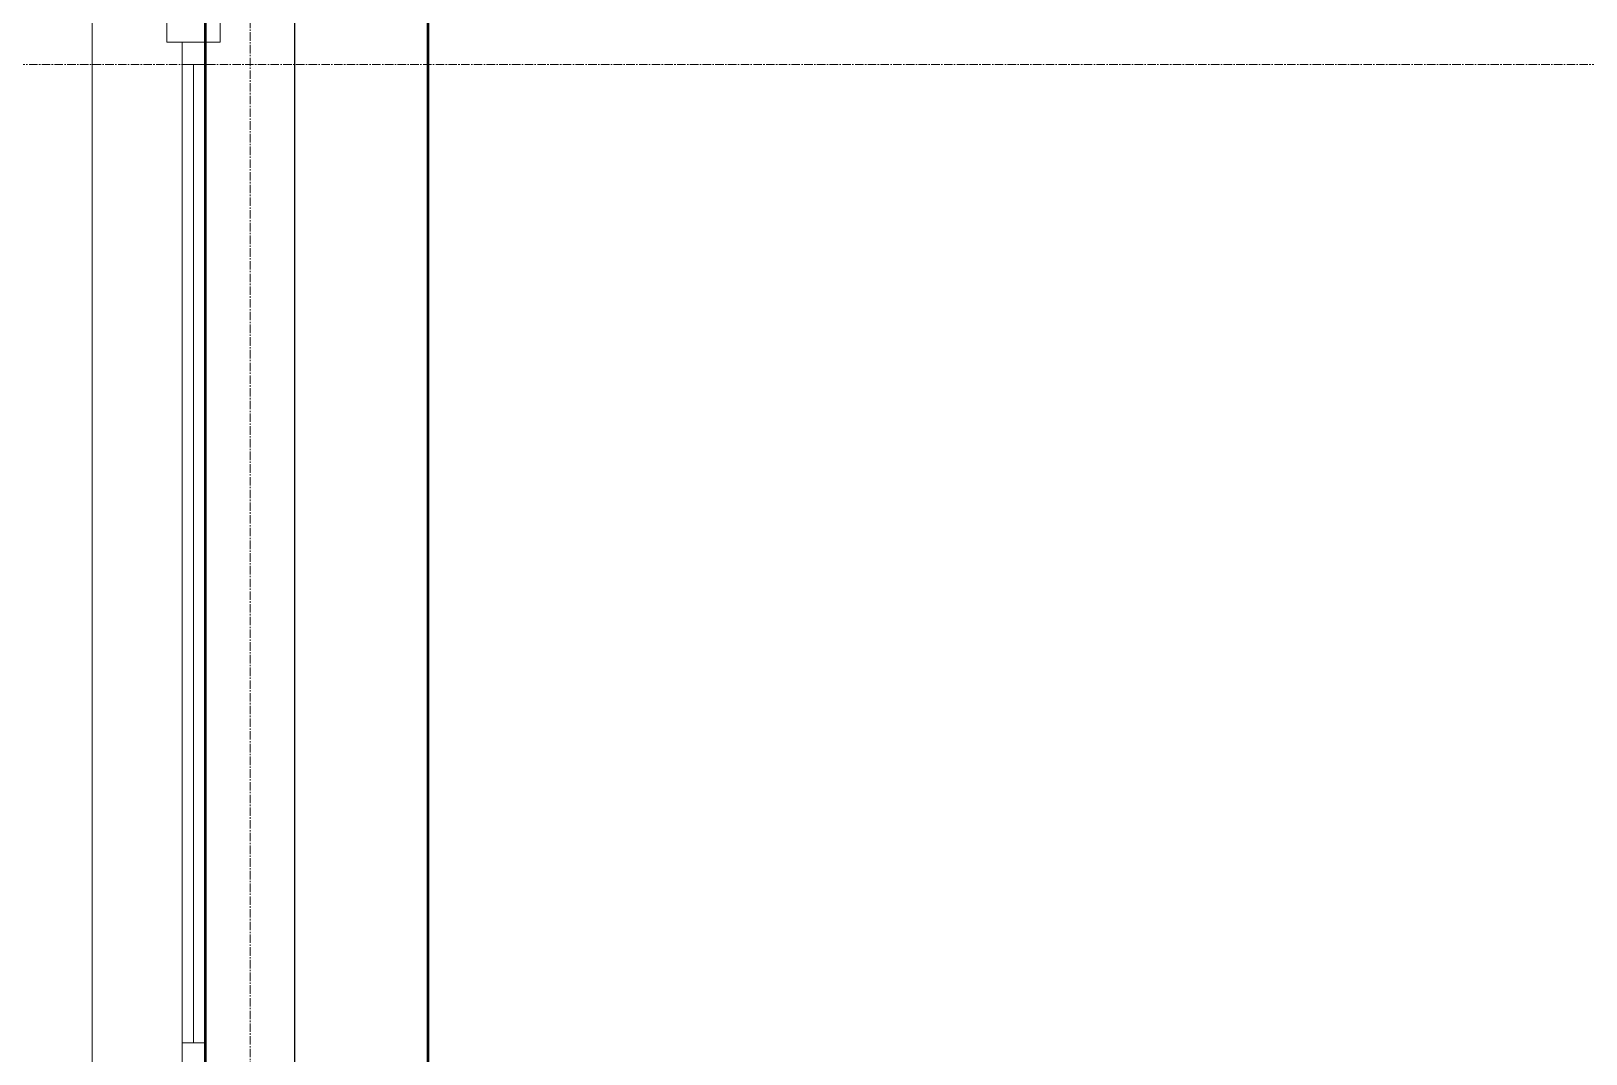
# Model space of a CAD drawing. Header units: millimetres. Extents: x -231292 to 573618, y -153144 to 564035.
# Drawn here: x 8391 to 11887, y -85670 to -83370 of the extents above; entities that cross this region are included whole.
import ezdxf

# ---------------------------------------------------------------- set-up
doc = ezdxf.new("R2010")
doc.units = ezdxf.units.MM
doc.linetypes.add('CENTER2', pattern=[28.575, 19.05, -3.175, 3.175, -3.175])
doc.layers.get('0').update_dxf_attribs({"color": 250})
for name, color, linetype, lineweight in [('A-Wall_Материал_Газоблок_Контур', 250, 'Continuous', 0), ('АР_Окна', 250, 'Continuous', 5), ('РД_Оси_100', 250, 'Continuous', 0)]:
    doc.layers.add(name, color=color, linetype=linetype, lineweight=lineweight)
doc.layers.add('КР_Балки-0.5', color=60, linetype='Continuous', lineweight=50, plot=False)

# ---------------------------------------------------------------- blocks, each defined once
blk = doc.blocks.new('оси_рен')
at = {"layer": 'РД_Оси_100', "color": 251, "linetype": 'CENTER2', "true_color": 0x636466}
for p, q in [((1195652.916, 135558.25), (1195652.916, 223268.25)), ((1189697.958, 201313.25), (1241712.916, 201313.25))]:
    blk.add_line(p, q, dxfattribs=at)

msp = doc.modelspace()

# ---------------------------------------------------------------- linework, layer by layer
at = {"lineweight": -3}
msp.add_lwpolyline([(21283.458, -80265.283), (8983.458, -80265.283), (8983.458, -98050.283), (21283.458, -98050.283)], close=True, dxfattribs=at)
at = {"layer": 'A-Wall_Материал_Газоблок_Контур', "color": 18, "linetype": 'Continuous', "lineweight": 0, "true_color": 0x000000}
for p, q in [((8528.458, -83345.283), (8528.458, -85745.283)), ((8983.458, -85745.283), (8983.458, -83345.283))]:
    msp.add_line(p, q, dxfattribs=at)
at = {"layer": 'АР_Окна', "color": 18, "linetype": 'Continuous', "lineweight": 5, "true_color": 0x000000}
for p, q in [((8528.458, -83345.283), (8528.458, -85745.283)), ((8983.458, -83345.283), (8983.458, -85745.283)), ((8730.958, -83445.283), (8780.958, -83445.283)), ((8755.958, -83445.283), (8755.958, -85645.283)), ((8730.958, -85645.283), (8780.958, -85645.283))]:
    msp.add_line(p, q, dxfattribs=at)
for points in [[(8815.958, -83395.283), (8815.958, -83345.283), (8695.958, -83345.283), (8695.958, -83395.283)], [(8730.958, -83395.283), (8780.958, -83395.283), (8780.958, -85695.283), (8730.958, -85695.283)]]:
    msp.add_lwpolyline(points, close=True, dxfattribs=at)
at = {"layer": 'КР_Балки-0.5', "color": 18, "ltscale": 200, "true_color": 0x000000}
for p, q in [((8783.458, -98050.283), (8783.458, -71545.283)), ((8783.458, -98050.283), (8783.458, -71545.283)), ((9283.458, -71545.283), (9283.458, -98050.283)), ((9283.458, -71545.283), (9283.458, -98050.283))]:
    msp.add_line(p, q, dxfattribs=at)

# ---------------------------------------------------------------- block references
at = {"rotation": 359.999868838025}
msp.add_blockref('оси_рен', (-1186769.82, -284755.728), dxfattribs=at)

doc.saveas('drawing.dxf')
